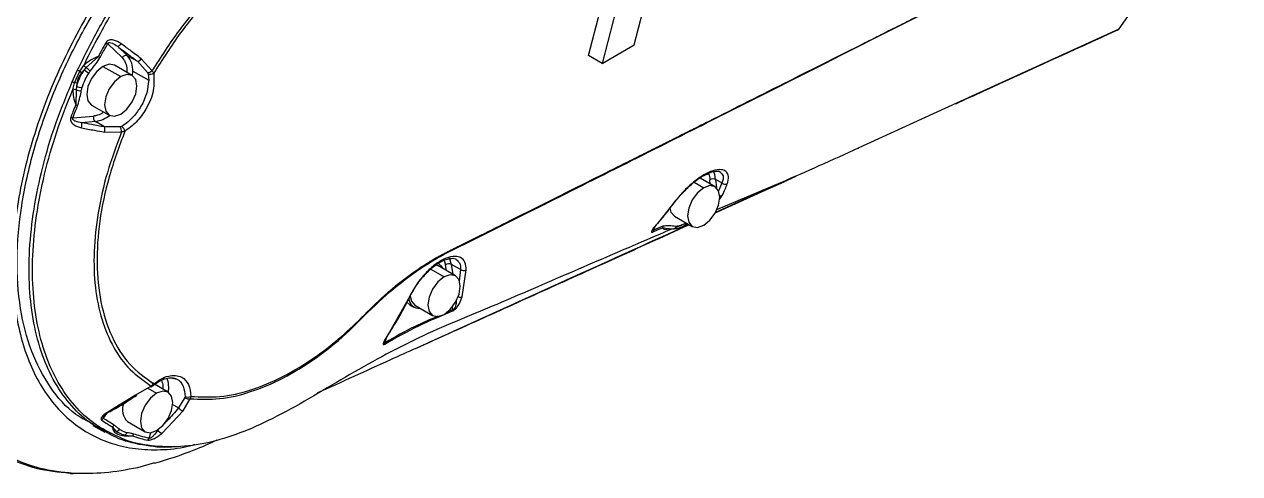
# Model space of a CAD drawing. Header units: millimetres. Extents: x 126 to 938, y 244 to 707.
# Drawn here: x 340.7 to 347.98, y 596.09 to 598.79 of the extents above; entities that cross this region are included whole.
import ezdxf

# ---------------------------------------------------------------- set-up
doc = ezdxf.new("R2010")
doc.units = ezdxf.units.MM

msp = doc.modelspace()

# ---------------------------------------------------------------- linework, layer by layer
at = {"color": 7, "linetype": 'Continuous', "lineweight": 25}
for p, q in [((344.2831, 599.0342), (344.159, 598.553)), ((347.3959, 598.9641), (347.2551, 598.76)), ((344.3511, 598.6639), (344.4028, 598.8644)), ((347.2542, 598.7589), (346.2827, 598.3144)), ((347.2489, 598.7551), (347.2542, 598.7589)), ((347.2589, 598.762), (347.2542, 598.7589)), ((347.2589, 598.7619), (347.2597, 598.7629)), ((341.1955, 598.6715), (341.2821, 598.5888)), ((341.254, 598.6561), (341.3136, 598.5992)), ((344.159, 598.553), (344.3511, 598.6639)), ((341.1397, 598.595), (341.0656, 598.5272)), ((341.3136, 598.5992), (341.3733, 598.5664)), ((341.3733, 598.5664), (341.4339, 598.4993)), ((341.4612, 598.5083), (341.3967, 598.5814)), ((344.159, 598.553), (344.0769, 598.6004)), ((340.9837, 598.4436), (341.0154, 598.5139)), ((340.9965, 598.4373), (341.0282, 598.5074)), ((341.0282, 598.5074), (341.0519, 598.5416)), ((341.0534, 598.5128), (341.0393, 598.4977)), ((341.0656, 598.5272), (341.0534, 598.5128)), ((341.1674, 598.5351), (341.2735, 598.4739)), ((341.3423, 598.4807), (341.2362, 598.5419)), ((341.3445, 598.4793), (341.3461, 598.5059)), ((341.3461, 598.5059), (341.4412, 598.4528)), ((341.4374, 598.4907), (341.4412, 598.4528)), ((340.9867, 598.3969), (340.9965, 598.4373)), ((341.009, 598.4174), (341.0058, 598.3955)), ((341.0107, 598.4342), (341.009, 598.4174)), ((341.0058, 598.3955), (341.0044, 598.3057)), ((341.0987, 598.3037), (341.2048, 598.2425)), ((346.2827, 598.3144), (345.6965, 598.0462)), ((340.9867, 598.227), (341.1113, 598.2378)), ((341.1218, 598.205), (341.0398, 598.1979)), ((341.1756, 598.1725), (341.1218, 598.205)), ((341.2707, 598.1721), (341.1756, 598.1725)), ((341.1763, 598.1414), (341.2792, 598.143)), ((344.71, 597.8401), (344.7672, 597.8071)), ((344.836, 597.8139), (344.7461, 597.8657)), ((344.8061, 597.8311), (344.804, 597.8547)), ((344.8762, 597.8361), (344.839, 597.8568)), ((344.839, 597.8568), (344.8433, 597.8086)), ((345.228, 597.837), (344.8442, 597.6741)), ((345.2699, 597.8529), (345.3217, 597.8764)), ((345.1759, 597.8124), (344.8377, 597.6586)), ((344.8621, 597.7376), (344.8789, 597.7616)), ((345.0552, 597.7636), (345.1759, 597.8124)), ((344.5719, 597.696), (344.4898, 597.593)), ((344.5924, 597.6369), (344.6985, 597.5757)), ((344.4635, 597.5569), (344.473, 597.5723)), ((344.5232, 597.5768), (344.4674, 597.5524)), ((344.4746, 597.5749), (344.4674, 597.5524)), ((344.481, 597.5821), (344.4949, 597.5971)), ((344.5514, 597.5626), (344.5883, 597.5611)), ((344.5523, 597.563), (344.5578, 597.563)), ((344.5591, 597.5629), (344.5577, 597.5627)), ((344.656, 597.583), (344.6695, 597.5924)), ((343.2551, 597.3478), (343.2434, 597.3848)), ((343.1319, 597.3184), (343.2116, 597.2724)), ((343.1621, 597.3453), (343.1743, 597.3404)), ((343.2803, 597.2792), (343.1743, 597.3404)), ((343.2113, 597.371), (343.22, 597.3444)), ((343.2257, 597.3107), (343.22, 597.3444)), ((343.3094, 597.3164), (343.2551, 597.3478)), ((343.2651, 597.288), (343.2551, 597.3478)), ((343.3094, 597.3164), (343.3022, 597.2479)), ((343.32, 597.1539), (343.3434, 597.315)), ((343.0038, 597.1534), (342.8846, 596.9408)), ((342.9892, 597.1209), (343.0058, 597.1057)), ((343.0058, 597.1057), (343.0305, 597.0914)), ((343.0368, 597.1023), (343.1428, 597.041)), ((343.2649, 597.0762), (343.2621, 597.0933)), ((343.2649, 597.0762), (343.2244, 597.0582)), ((342.858, 596.8776), (342.8659, 596.9073)), ((341.5748, 596.667), (341.6099, 596.6587)), ((341.456, 596.6176), (341.3631, 596.5634)), ((341.4356, 596.6057), (341.4886, 596.5751)), ((341.5574, 596.5819), (341.4513, 596.6431)), ((341.4556, 596.6128), (341.4693, 596.6215)), ((341.456, 596.6176), (341.4709, 596.6305)), ((341.3631, 596.5634), (341.2123, 596.4709)), ((341.6589, 596.5489), (341.6197, 596.4865)), ((341.6479, 596.4696), (341.6896, 596.5415)), ((341.6947, 596.5559), (341.6896, 596.5415)), ((341.1704, 596.4246), (341.1898, 596.4527)), ((341.5218, 596.3355), (341.6479, 596.4696)), ((341.6197, 596.4865), (341.5852, 596.506)), ((341.223, 596.3731), (341.2455, 596.3452)), ((341.3138, 596.4049), (341.4199, 596.3437)), ((341.2455, 596.3452), (341.2935, 596.3234)), ((341.2935, 596.3234), (341.3429, 596.3187)), ((341.4447, 596.3045), (341.4548, 596.338)), ((341.4963, 596.3553), (341.4961, 596.3547)), ((341.4761, 596.1563), (341.3741, 596.1277))]:
    msp.add_line(p, q, dxfattribs=at)
at = {"color": 7, "linetype": 'Continuous', "lineweight": 25, "flags": 128}
for points in [[(344.0769, 598.6004), (344.1472, 598.8694), (344.2025, 599.0808)], [(341.1674, 598.5351), (341.1302, 598.5051), (341.0987, 598.4625), (341.0776, 598.4139), (341.0702, 598.3667), (341.0776, 598.328), (341.0987, 598.3037), (341.0987, 598.3037)], [(341.2362, 598.5419), (341.2046, 598.548), (341.1674, 598.5351)], [(341.2735, 598.2493), (341.3107, 598.2793), (341.3423, 598.3219), (341.3633, 598.3705), (341.3707, 598.4177), (341.3633, 598.4564), (341.3423, 598.4807), (341.3107, 598.4868), (341.2735, 598.4739)], [(341.2735, 598.4739), (341.2363, 598.4438), (341.2048, 598.4013), (341.1837, 598.3527), (341.1763, 598.3055), (341.1837, 598.2668), (341.2048, 598.2425), (341.2363, 598.2364), (341.2735, 598.2493)], [(344.839, 597.8568), (344.8334, 597.8872), (344.8259, 597.9066)], [(344.8365, 597.6562), (344.9376, 597.7021), (345.1362, 597.7922), (345.2492, 597.8435)], [(345.2249, 597.8352), (345.2264, 597.8359), (345.228, 597.837)], [(344.7672, 597.8071), (344.73, 597.777), (344.6985, 597.7345), (344.6774, 597.6859), (344.67, 597.6387), (344.6774, 597.6), (344.6985, 597.5757), (344.73, 597.5696), (344.7672, 597.5825)], [(344.7672, 597.5825), (344.8044, 597.6125), (344.836, 597.6551), (344.857, 597.7037), (344.8644, 597.7509), (344.857, 597.7896), (344.836, 597.8139), (344.8044, 597.82), (344.7672, 597.8071)], [(344.5649, 597.6847), (344.5713, 597.6612), (344.5924, 597.6369), (344.5924, 597.6369)], [(344.4638, 597.5428), (344.495, 597.5565), (344.5196, 597.5672)], [(343.1805, 597.3512), (343.1974, 597.3356), (343.2042, 597.3231)], [(343.2116, 597.2724), (343.1744, 597.2424), (343.1428, 597.1998), (343.1217, 597.1512), (343.1143, 597.104), (343.1217, 597.0653), (343.1428, 597.041), (343.1744, 597.0349), (343.2116, 597.0478)], [(343.2116, 597.0478), (343.2488, 597.0779), (343.2803, 597.1204), (343.3014, 597.169), (343.3088, 597.2162), (343.3014, 597.2549), (343.2803, 597.2792), (343.2488, 597.2853), (343.2116, 597.2724)], [(343.0085, 597.1578), (343.0157, 597.1265), (343.0368, 597.1023), (343.0368, 597.1023)], [(341.4521, 596.6149), (341.4529, 596.6141), (341.4542, 596.6131), (341.4552, 596.6127), (341.4559, 596.613), (341.4563, 596.6139), (341.4563, 596.6155), (341.456, 596.6176)], [(341.4886, 596.3505), (341.5258, 596.3805), (341.5574, 596.4231), (341.5784, 596.4717), (341.5858, 596.5189), (341.5784, 596.5576), (341.5574, 596.5819), (341.5258, 596.588), (341.4886, 596.5751)], [(341.3669, 596.5655), (341.3675, 596.5635), (341.3676, 596.562), (341.3672, 596.5612), (341.3663, 596.5612), (341.3649, 596.5619), (341.3631, 596.5634)], [(341.4886, 596.5751), (341.4514, 596.545), (341.4199, 596.5025), (341.3988, 596.4539), (341.3914, 596.4067), (341.3988, 596.368), (341.4199, 596.3437), (341.4514, 596.3376), (341.4886, 596.3505)], [(341.2172, 596.4693), (341.2169, 596.469), (341.2157, 596.4689), (341.2142, 596.4695), (341.2123, 596.4709)], [(341.1059, 596.3811), (341.1424, 596.3611), (341.1789, 596.3411)]]:
    msp.add_lwpolyline(points, dxfattribs=at)
at = {"color": 7, "linetype": 'Continuous', "lineweight": 25}
for centre, radius, start, end in [((347.2399, 598.7783), 0.025, 294.32175, 319.30455), ((341.4726, 599.1973), 0.5943, 241.00358, 242.20843), ((341.2486, 598.686), 0.0303, 280.27197, 332.93374), ((341.2398, 598.7918), 0.2208, 243.06136, 246.30987), ((341.3039, 598.5758), 0.0253, 67.40352, 149.17815), ((341.2195, 598.5141), 0.1269, 356.27141, 42.10087), ((341.3721, 598.594), 0.0276, 272.56164, 332.83038), ((341.3542, 598.3148), 0.3602, 146.64153, 163.43779), ((341.1067, 598.6787), 0.1885, 241.0308, 245.38586), ((340.8968, 598.3455), 0.2085, 46.88897, 50.93452), ((342.0571, 599.4818), 1.3764, 223.08646, 223.91565), ((340.9283, 598.2969), 0.2495, 52.00236, 59.93125), ((340.9877, 598.3967), 0.1519, 46.88056, 59.16642), ((341.4355, 598.5403), 0.041, 267.71201, 308.68199), ((341.4512, 598.5207), 0.0329, 245.18245, 308.47986), ((341.0571, 598.5767), 0.152, 241.13986, 246.53362), ((340.9726, 598.2902), 0.149, 75.20299, 80.76545), ((341.0407, 598.4741), 0.0649, 240.76161, 271.80606), ((340.9898, 598.3052), 0.0917, 79.97237, 91.96027), ((341.0307, 598.446), 0.0563, 243.74402, 277.06839), ((341.0286, 598.3727), 0.0712, 250.09075, 260.34875), ((340.9933, 598.2883), 0.0617, 251.90193, 263.83226), ((340.9929, 598.1842), 0.0488, 339.56286, 16.27887), ((341.1392, 598.2286), 0.0293, 161.71338, 233.67279), ((341.0952, 598.3861), 0.183, 278.34508, 307.68293), ((341.1369, 598.1561), 0.042, 339.51296, 22.95772), ((341.2148, 598.1399), 0.0645, 2.82999, 29.94511), ((341.2578, 598.1422), 0.0403, 4.39729, 55.9549), ((345.6902, 598.0531), 0.00933, 291.73598, 312.18184), ((344.8234, 597.8247), 0.0356, 64.02724, 122.90008), ((344.8963, 597.8568), 0.0289, 225.72734, 295.78008), ((344.868, 597.7833), 0.0242, 260.87724, 296.75942), ((344.5712, 597.7024), 0.00648, 276.27892, 338.5758), ((344.4498, 597.5536), 0.0177, 322.45065, 356.25041), ((344.4884, 597.6), 0.00716, 281.46259, 336.00329), ((344.5056, 597.578), 0.0177, 322.42735, 356.2197), ((344.5838, 597.5797), 0.0188, 265.76056, 347.06532), ((344.6487, 597.5932), 0.0125, 305.46877, 5.86498), ((343.2403, 597.3176), 0.0336, 63.89103, 127.15083), ((343.3275, 597.3405), 0.0301, 233.07612, 301.98164), ((343.0617, 597.146), 0.0613, 182.14882, 274.71986), ((343.0029, 597.1601), 0.00672, 277.5867, 343.85794), ((343.3062, 597.1782), 0.028, 247.91521, 299.55154), ((343.2458, 597.078), 0.0192, 328.71212, 354.87091), ((342.8418, 596.8769), 0.0161, 334.08517, 2.37825), ((342.8825, 596.948), 0.00749, 286.08949, 341.61743), ((341.3906, 596.6069), 0.1711, 351.12285, 19.9668), ((341.4628, 596.6273), 0.0087, 318.19831, 21.69393), ((341.3789, 596.4742), 0.0951, 155.88088, 226.77981), ((341.681, 596.5729), 0.0326, 227.45871, 285.25856), ((341.677, 596.5895), 0.038, 243.4479, 297.84961), ((341.6528, 596.5098), 0.0405, 215.09594, 263.04242), ((341.1452, 596.4401), 0.0296, 298.31484, 328.32066), ((341.2086, 596.398), 0.0288, 299.98229, 330.51446), ((341.2424, 596.3725), 0.0275, 276.63388, 329.16532), ((341.2894, 596.3464), 0.0233, 280.12618, 338.69624), ((341.328, 596.3418), 0.0274, 302.83901, 334.31822), ((341.4205, 596.3148), 0.0263, 304.84812, 337.06191), ((341.5281, 596.3708), 0.0358, 206.77902, 259.95325), ((340.981, 596.1208), 0.0282, 242.12613, 287.47471)]:
    msp.add_arc(centre, radius, start, end, dxfattribs=at)
for points, knots in [([(347.9791, 602.6463), (346.8813, 601.9574), (345.7051, 601.2191), (344.4461, 600.4381), (344.2096, 600.2915), (343.973, 600.145), (343.7363, 599.9985), (343.4991, 599.8527), (343.2663, 599.7064), (343.0583, 599.5867), (342.8685, 599.5194), (342.7036, 599.5039), (342.5396, 599.4696), (342.3732, 599.4039), (342.1906, 599.3023), (341.9965, 599.1584), (341.8001, 598.9699), (341.6166, 598.7526), (341.5134, 598.5904), (341.4612, 598.5083)], [0, 0, 0, 0, 0.498608, 0.534283, 0.569965, 0.605654, 0.64135, 0.677054, 0.712772, 0.747153, 0.769195, 0.78955, 0.810673, 0.833452, 0.858066, 0.890911, 0.926086, 0.962595, 1, 1, 1, 1]), ([(347.9792, 602.6435), (346.8799, 601.9545), (345.3177, 600.9753), (343.684, 599.9524), (343.0794, 599.5852), (342.8604, 599.5018), (342.6375, 599.485), (342.4193, 599.4122), (342.2055, 599.2962), (341.9985, 599.1407), (341.805, 598.9529), (341.6244, 598.7371), (341.523, 598.5762), (341.4717, 598.4949)], [0, 0, 0, 0, 0.499417, 0.709662, 0.74202, 0.77164, 0.798727, 0.827516, 0.859408, 0.892006, 0.926865, 0.963017, 1, 1, 1, 1]), ([(345.1844, 602.1114), (345.0775, 602.029), (344.8527, 601.8558), (344.5199, 601.6053), (344.1745, 601.3484), (343.8346, 601.0978), (343.4874, 600.8442), (343.1502, 600.5966), (342.8157, 600.3586), (342.5013, 600.1862), (342.2311, 600.032), (342.0015, 599.8843), (341.7955, 599.7286), (341.617, 599.562), (341.4614, 599.394), (341.3139, 599.211), (341.177, 599.0153), (341.052, 598.8098), (340.9408, 598.5971), (340.8447, 598.3801), (340.7648, 598.161), (340.7017, 597.9424), (340.6568, 597.727), (340.6301, 597.5175), (340.6226, 597.3167), (340.6336, 597.1271), (340.6634, 596.9508), (340.7114, 596.7894), (340.7777, 596.645), (340.8611, 596.5196), (340.961, 596.4151), (341.0759, 596.3329), (341.2044, 596.2746), (341.3451, 596.2402), (341.4958, 596.2324), (341.623, 596.2422), (341.6974, 596.262), (341.7204, 596.2681)], [0, 0, 0, 0, 0.04659, 0.097949, 0.143742, 0.195198, 0.243679, 0.29212, 0.339654, 0.385153, 0.415758, 0.447037, 0.479331, 0.504731, 0.531198, 0.558287, 0.585816, 0.613557, 0.641265, 0.668577, 0.695441, 0.721679, 0.747031, 0.771324, 0.794484, 0.816266, 0.836769, 0.856069, 0.874217, 0.891392, 0.907837, 0.923838, 0.939837, 0.956275, 0.973477, 0.991785, 1, 1, 1, 1]), ([(341.1101, 596.3883), (341.0741, 596.4067), (340.9715, 596.4591), (340.8413, 596.6119), (340.7287, 596.8293), (340.6636, 597.0918), (340.6454, 597.3868), (340.6746, 597.7079), (340.7498, 598.0438), (340.8689, 598.3855), (341.0274, 598.721), (341.2107, 599.0237), (341.4067, 599.2876), (341.6069, 599.5114), (341.8182, 599.7071), (342.0416, 599.8695), (342.2655, 600.0128), (342.5485, 600.174), (342.8952, 600.3654), (343.2716, 600.6448), (343.6564, 600.9251), (344.041, 601.209), (344.4255, 601.4954), (344.8099, 601.7854), (345.0642, 601.9825), (345.1917, 602.0813)], [0, 0, 0, 0, 0.015151, 0.043239, 0.07368, 0.107159, 0.144381, 0.184781, 0.228419, 0.27393, 0.321059, 0.368177, 0.407242, 0.444936, 0.481352, 0.515661, 0.549011, 0.581618, 0.638568, 0.69824, 0.75821, 0.818307, 0.878586, 0.939125, 1, 1, 1, 1]), ([(341.0154, 598.5139), (341.0558, 598.5966), (341.1366, 598.7619), (341.2816, 598.9955), (341.4404, 599.216), (341.6119, 599.4162), (341.7907, 599.5933), (342.0029, 599.766), (342.2498, 599.9295), (342.5236, 600.0998), (342.806, 600.2517), (343.2352, 600.5334), (343.7983, 600.9622), (344.521, 601.497), (344.9871, 601.875), (345.2205, 602.0642)], [0, 0, 0, 0, 0.0495683, 0.0990965, 0.1478825, 0.1958557, 0.2409606, 0.2832985, 0.3430113, 0.4003575, 0.456974, 0.5156638, 0.6766964, 0.8381689, 1, 1, 1, 1]), ([(341.0519, 598.5416), (341.1045, 598.6446), (341.209, 598.8492), (341.4014, 599.1324), (341.6117, 599.3881), (341.8355, 599.6082), (342.0687, 599.7864), (342.3018, 599.9371), (342.5307, 600.0778), (342.8161, 600.2295), (343.1388, 600.44), (343.497, 600.7082), (343.8612, 600.976), (344.2232, 601.2475), (344.4624, 601.4316), (344.5821, 601.5237)], [0, 0, 0, 0, 0.073992, 0.147107, 0.218885, 0.285824, 0.347749, 0.406593, 0.463601, 0.519844, 0.613616, 0.710058, 0.806595, 0.903232, 1, 1, 1, 1]), ([(341.6896, 596.5415), (341.7484, 596.5391), (341.8712, 596.5341), (342.0599, 596.5813), (342.2529, 596.6631), (342.4436, 596.7817), (342.6293, 596.929), (342.7941, 597.1039), (342.9729, 597.2589), (343.1603, 597.3856), (343.3574, 597.4796), (343.5492, 597.5766), (344.0294, 597.8167), (345.5078, 598.5588), (346.919, 599.2754), (347.9793, 599.8138)], [0, 0, 0, 0, 0.024658, 0.05138, 0.080816, 0.112535, 0.145417, 0.180131, 0.213323, 0.244674, 0.274834, 0.304932, 0.335026, 0.500369, 1, 1, 1, 1]), ([(341.6947, 596.5559), (341.7526, 596.553), (341.8736, 596.5468), (342.0603, 596.592), (342.2517, 596.672), (342.426, 596.779), (342.5826, 596.8999), (342.7186, 597.0281), (342.8636, 597.1759), (343.004, 597.286), (343.1116, 597.3564), (343.1564, 597.3828), (343.1755, 597.3936), (343.1854, 597.3991), (343.1923, 597.4029), (343.1985, 597.4062), (343.2085, 597.4112), (343.2442, 597.4292), (343.3199, 597.467), (343.4471, 597.5306), (343.6025, 597.6082), (343.7788, 597.6963), (343.9689, 597.7914), (344.1276, 597.8708), (344.2468, 597.9305), (344.3183, 597.9663), (344.3921, 598.0032), (344.4682, 598.0414), (344.5467, 598.0807), (344.6275, 598.1212), (344.7106, 598.1629), (344.9273, 598.2716), (345.2678, 598.4427), (345.6178, 598.619), (345.8449, 598.7335), (345.9575, 598.7903), (346.0683, 598.8463), (346.1772, 598.9013), (346.2842, 598.9554), (346.4319, 599.0301), (346.6353, 599.1331), (346.9097, 599.272), (347.2276, 599.4332), (347.589, 599.6167), (347.8444, 599.7466), (347.9793, 599.8152)], [0, 0, 0, 0, 0.024245, 0.050775, 0.079894, 0.111315, 0.136507, 0.163023, 0.189861, 0.22361, 0.237823, 0.243918, 0.2455, 0.247075, 0.248644, 0.248814, 0.250039, 0.253341, 0.265667, 0.285619, 0.313194, 0.33875, 0.368552, 0.402596, 0.413435, 0.424642, 0.436217, 0.448159, 0.46047, 0.473147, 0.486192, 0.499604, 0.575175, 0.646508, 0.664491, 0.682184, 0.699587, 0.7167, 0.733523, 0.750056, 0.78632, 0.829454, 0.87945, 0.936302, 1, 1, 1, 1]), ([(346.2781, 598.3118), (346.3342, 598.3374), (346.6578, 598.4853), (346.9815, 598.633), (347.2492, 598.7551)], [0, 0, 0, 0, 0.173176, 1, 1, 1, 1]), ([(347.2551, 598.76), (347.2549, 598.7598), (347.2546, 598.7594), (347.2543, 598.7591), (347.2542, 598.7589)], [0, 0, 0, 0, 0.560537, 1, 1, 1, 1]), ([(341.1845, 598.6775), (341.176, 598.6621), (341.1608, 598.6348), (341.1462, 598.6071), (341.1397, 598.595)], [0, 0, 0, 0, 0.5601707, 1, 1, 1, 1]), ([(341.1511, 598.5896), (341.1592, 598.605), (341.1738, 598.6324), (341.1888, 598.6596), (341.1955, 598.6715)], [0, 0, 0, 0, 0.5598306, 1, 1, 1, 1]), ([(341.2756, 598.6722), (341.2612, 598.6811), (341.2394, 598.6945), (341.2089, 598.6952), (341.1925, 598.6883), (341.1872, 598.6811), (341.1845, 598.6775)], [0, 0, 0, 0, 0.489974, 0.740575, 0.869588, 1, 1, 1, 1]), ([(341.1955, 598.6715), (341.196, 598.6725), (341.197, 598.6744), (341.1997, 598.6765), (341.203, 598.6778), (341.2109, 598.6789), (341.2298, 598.6738), (341.2441, 598.6633), (341.254, 598.6561)], [0, 0, 0, 0, 0.048125, 0.096238, 0.148218, 0.207074, 0.453073, 1, 1, 1, 1]), ([(341.254, 598.6561), (341.2765, 598.6393), (341.3165, 598.6096), (341.3561, 598.5795), (341.3733, 598.5664)], [0, 0, 0, 0, 0.564727, 1, 1, 1, 1]), ([(341.3967, 598.5814), (341.3743, 598.5983), (341.3341, 598.6287), (341.2936, 598.6588), (341.2756, 598.6722)], [0, 0, 0, 0, 0.555208, 1, 1, 1, 1]), ([(341.1397, 598.595), (341.1238, 598.5884), (341.0917, 598.5751), (341.0652, 598.5528), (341.0519, 598.5416)], [0, 0, 0, 0, 0.4986548, 1, 1, 1, 1]), ([(341.0916, 598.5076), (341.1032, 598.5225), (341.124, 598.5491), (341.1428, 598.5772), (341.1511, 598.5896)], [0, 0, 0, 0, 0.5588131, 1, 1, 1, 1]), ([(341.2821, 598.5888), (341.2884, 598.581), (341.3027, 598.5633), (341.3111, 598.531), (341.3099, 598.509), (341.3094, 598.4996)], [0, 0, 0, 0, 0.309729, 0.707959, 1, 1, 1, 1]), ([(341.0393, 598.4977), (341.0322, 598.4882), (341.0181, 598.4691), (341.0132, 598.4459), (341.0107, 598.4342)], [0, 0, 0, 0, 0.499617, 1, 1, 1, 1]), ([(341.0427, 598.4092), (341.0483, 598.4256), (341.0585, 598.4551), (341.0747, 598.4817), (341.082, 598.4935)], [0, 0, 0, 0, 0.554391, 1, 1, 1, 1]), ([(341.082, 598.4935), (341.0837, 598.4962), (341.0869, 598.5009), (341.0901, 598.5056), (341.0916, 598.5076)], [0, 0, 0, 0, 0.560638, 1, 1, 1, 1]), ([(341.4717, 598.4949), (341.4733, 598.4601), (341.4766, 598.3846), (341.4312, 598.2843), (341.3722, 598.1997), (341.322, 598.1629), (341.298, 598.1453)], [0, 0, 0, 0, 0.251443, 0.54715, 0.783706, 1, 1, 1, 1]), ([(341.4339, 598.4993), (341.4348, 598.4977), (341.4363, 598.495), (341.4371, 598.492), (341.4374, 598.4907)], [0, 0, 0, 0, 0.589294, 1, 1, 1, 1]), ([(341.4612, 598.5083), (341.4633, 598.506), (341.4671, 598.5018), (341.4703, 598.497), (341.4717, 598.4949)], [0, 0, 0, 0, 0.545779, 1, 1, 1, 1]), ([(341.1767, 596.3475), (341.1516, 596.3604), (341.0777, 596.3983), (340.9752, 596.4971), (340.8741, 596.6378), (340.7984, 596.8069), (340.7477, 596.9989), (340.7232, 597.2116), (340.7239, 597.4412), (340.7513, 597.6836), (340.8039, 597.9352), (340.8796, 598.1913), (340.9488, 598.3589), (340.9837, 598.4436)], [0, 0, 0, 0, 0.036927, 0.108566, 0.183669, 0.263304, 0.349994, 0.443075, 0.543265, 0.650403, 0.762423, 0.879947, 1, 1, 1, 1]), ([(341.0376, 598.3901), (341.0385, 598.3937), (341.0401, 598.4001), (341.0419, 598.4064), (341.0427, 598.4092)], [0, 0, 0, 0, 0.557497, 1, 1, 1, 1]), ([(341.4412, 598.4528), (341.4386, 598.4274), (341.433, 598.3724), (341.3988, 598.2983), (341.3582, 598.2414), (341.3188, 598.2014), (341.2934, 598.1843), (341.2804, 598.1756)], [0, 0, 0, 0, 0.229362, 0.496447, 0.724148, 0.858854, 1, 1, 1, 1]), ([(341.2632, 596.3121), (341.2194, 596.3327), (341.1265, 596.3762), (341.0064, 596.483), (340.904, 596.6198), (340.8262, 596.7844), (340.773, 596.972), (340.7455, 597.1804), (340.743, 597.4059), (340.7666, 597.6447), (340.8155, 597.893), (340.8869, 598.1465), (340.9531, 598.3127), (340.9867, 598.3969)], [0, 0, 0, 0, 0.062537, 0.132446, 0.20564, 0.283024, 0.367109, 0.457561, 0.554768, 0.659034, 0.768126, 0.882578, 1, 1, 1, 1]), ([(340.9867, 598.3969), (340.9872, 598.3811), (340.9883, 598.3498), (340.9991, 598.3203), (341.0044, 598.3057)], [0, 0, 0, 0, 0.50339, 1, 1, 1, 1]), ([(341.0167, 598.3024), (341.0212, 598.3188), (341.0292, 598.3478), (341.0351, 598.3773), (341.0376, 598.3901)], [0, 0, 0, 0, 0.564238, 1, 1, 1, 1]), ([(341.0044, 598.3057), (340.9986, 598.2915), (340.9883, 598.2663), (340.9785, 598.2408), (340.9742, 598.2297)], [0, 0, 0, 0, 0.560855, 1, 1, 1, 1]), ([(340.9867, 598.227), (340.9922, 598.2411), (341.002, 598.2663), (341.0122, 598.2914), (341.0167, 598.3024)], [0, 0, 0, 0, 0.559152, 1, 1, 1, 1]), ([(340.9742, 598.2297), (340.9732, 598.2254), (340.9712, 598.217), (340.9769, 598.2005), (340.9979, 598.1788), (341.0223, 598.1718), (341.0386, 598.1672)], [0, 0, 0, 0, 0.128497, 0.253937, 0.502073, 1, 1, 1, 1]), ([(341.0398, 598.1979), (341.0274, 598.1996), (341.0096, 598.2021), (340.9921, 598.2115), (340.9873, 598.2176), (340.9859, 598.2208), (340.9857, 598.224), (340.9864, 598.226), (340.9867, 598.227)], [0, 0, 0, 0, 0.558788, 0.801809, 0.858686, 0.908121, 0.953775, 1, 1, 1, 1]), ([(341.1756, 598.1725), (341.1504, 598.177), (341.105, 598.185), (341.0598, 598.1939), (341.0398, 598.1979)], [0, 0, 0, 0, 0.556592, 1, 1, 1, 1]), ([(341.1674, 598.257), (341.157, 598.2515), (341.1392, 598.2422), (341.1195, 598.2391), (341.1113, 598.2378)], [0, 0, 0, 0, 0.5879409, 1, 1, 1, 1]), ([(341.0386, 598.1672), (341.0644, 598.1621), (341.1102, 598.153), (341.1562, 598.145), (341.1763, 598.1414)], [0, 0, 0, 0, 0.56344, 1, 1, 1, 1]), ([(341.2792, 598.143), (341.2489, 598.0619), (341.1898, 597.9035), (341.1347, 597.6623), (341.1096, 597.431), (341.1159, 597.2148), (341.1543, 597.0195), (341.2242, 596.8511), (341.3231, 596.711), (341.4124, 596.6483), (341.456, 596.6176)], [0, 0, 0, 0, 0.156511, 0.305406, 0.446156, 0.576145, 0.695165, 0.803946, 0.904112, 1, 1, 1, 1]), ([(341.298, 598.1453), (341.2645, 598.0552), (341.1994, 597.8799), (341.1435, 597.6128), (341.1254, 597.3601), (341.147, 597.1247), (341.2111, 596.9179), (341.3167, 596.7425), (341.4205, 596.6671), (341.4709, 596.6305)], [0, 0, 0, 0, 0.1750026, 0.3403363, 0.4951606, 0.6353603, 0.7681273, 0.8876066, 1, 1, 1, 1]), ([(341.2804, 598.1756), (341.2787, 598.1747), (341.2756, 598.1731), (341.2722, 598.1724), (341.2707, 598.1721)], [0, 0, 0, 0, 0.539361, 1, 1, 1, 1]), ([(341.298, 598.1453), (341.2951, 598.1446), (341.2889, 598.1432), (341.2826, 598.1431), (341.2792, 598.143)], [0, 0, 0, 0, 0.464781, 1, 1, 1, 1]), ([(345.6965, 598.0462), (345.617, 598.0099), (345.4614, 597.9388), (345.3047, 597.8704), (345.228, 597.837)], [0, 0, 0, 0, 0.511091, 1, 1, 1, 1]), ([(344.9089, 597.8308), (344.9134, 597.8455), (344.9213, 597.8716), (344.9016, 597.9115), (344.8557, 597.92), (344.8027, 597.9048), (344.7419, 597.8707), (344.6802, 597.8205), (344.6221, 597.7613), (344.5883, 597.7173), (344.5719, 597.696)], [0, 0, 0, 0, 0.091407, 0.161573, 0.240527, 0.351401, 0.495404, 0.662125, 0.835832, 1, 1, 1, 1]), ([(344.7774, 597.8845), (344.7907, 597.8918), (344.8095, 597.9022), (344.8306, 597.905), (344.8369, 597.9058)], [0, 0, 0, 0, 0.7041716, 1, 1, 1, 1]), ([(344.8369, 597.9058), (344.8397, 597.9064), (344.8493, 597.9085), (344.8589, 597.9055), (344.8657, 597.9033)], [0, 0, 0, 0, 0.287647, 1, 1, 1, 1]), ([(344.8389, 597.9062), (344.8487, 597.9083), (344.8593, 597.9107), (344.8646, 597.9032), (344.865, 597.9027)], [0, 0, 0, 0, 0.923312, 1, 1, 1, 1]), ([(344.865, 597.9027), (344.8727, 597.895), (344.8913, 597.8764), (344.8817, 597.851), (344.8762, 597.8361)], [0, 0, 0, 0, 0.414686, 1, 1, 1, 1]), ([(344.5764, 597.6985), (344.5873, 597.7129), (344.6085, 597.7407), (344.6495, 597.7869), (344.7001, 597.8339), (344.745, 597.8708), (344.773, 597.8827), (344.7774, 597.8845)], [0, 0, 0, 0, 0.196313, 0.379381, 0.670093, 0.948554, 1, 1, 1, 1]), ([(344.7953, 597.8924), (344.7953, 597.8924), (344.8027, 597.8818), (344.8034, 597.8682), (344.804, 597.8547)], [0, 0, 0, 0, 0.00431, 1, 1, 1, 1]), ([(344.8762, 597.8361), (344.8713, 597.823), (344.8653, 597.8069), (344.8579, 597.7914), (344.8565, 597.7885)], [0, 0, 0, 0, 0.811901, 1, 1, 1, 1]), ([(344.8789, 597.7616), (344.885, 597.7742), (344.8961, 597.7968), (344.905, 597.8203), (344.9089, 597.8308)], [0, 0, 0, 0, 0.554191, 1, 1, 1, 1]), ([(345.1759, 597.8124), (345.2013, 597.8229), (345.2504, 597.8433), (345.2985, 597.8658), (345.3217, 597.8766)], [0, 0, 0, 0, 0.518212, 1, 1, 1, 1]), ([(344.4949, 597.5971), (344.5078, 597.6121), (344.5364, 597.6454), (344.5628, 597.6807), (344.5772, 597.7001)], [0, 0, 0, 0, 0.449569, 1, 1, 1, 1]), ([(344.5809, 597.5614), (344.5108, 597.5314), (344.2958, 597.4392), (343.9352, 597.2844), (343.4996, 597.0936), (343.0495, 596.9131), (342.6167, 596.6734), (342.2718, 596.4597), (341.9922, 596.3336), (341.8008, 596.2739), (341.6142, 596.2475), (341.4397, 596.2587), (341.3209, 596.2811), (341.2677, 596.3097), (341.2632, 596.3121)], [0, 0, 0, 0, 0.0633287, 0.1942152, 0.3258246, 0.4582102, 0.596305, 0.7359693, 0.7947098, 0.8503531, 0.9020388, 0.9499008, 0.9957117, 1, 1, 1, 1]), ([(343.04, 596.8427), (343.1162, 596.8773), (343.3283, 596.9732), (343.676, 597.1304), (344.0663, 597.3071), (344.4013, 597.4589), (344.6006, 597.5493), (344.6811, 597.5857)], [0, 0, 0, 0, 0.139407, 0.387557, 0.635447, 0.852951, 1, 1, 1, 1]), ([(344.6795, 597.5866), (344.4635, 597.4884), (343.9195, 597.2408), (343.3749, 596.9943), (343.0465, 596.8457)], [0, 0, 0, 0, 0.396941, 1, 1, 1, 1]), ([(344.4898, 597.593), (344.4796, 597.5814), (344.4674, 597.5676), (344.4563, 597.5504), (344.4536, 597.5453), (344.4537, 597.5415), (344.4563, 597.5404), (344.4597, 597.5412), (344.4623, 597.5422), (344.4638, 597.5428)], [0, 0, 0, 0, 0.6268481, 0.7467845, 0.8329906, 0.8604042, 0.8871235, 0.9325799, 1, 1, 1, 1]), ([(344.4674, 597.5524), (344.467, 597.5521), (344.4662, 597.5516), (344.4651, 597.551), (344.4641, 597.5507), (344.463, 597.551), (344.4625, 597.5529), (344.463, 597.5554), (344.4639, 597.5574), (344.4644, 597.5585)], [0, 0, 0, 0, 0.1302707, 0.2307314, 0.3046539, 0.3599434, 0.4827261, 0.7118579, 1, 1, 1, 1]), ([(344.5196, 597.5672), (344.5224, 597.5641), (344.5292, 597.5568), (344.546, 597.5577), (344.5568, 597.5607), (344.5622, 597.5622)], [0, 0, 0, 0, 0.260415, 0.62781, 1, 1, 1, 1]), ([(344.5196, 597.5672), (344.5242, 597.567), (344.5338, 597.5668), (344.5444, 597.5629), (344.5509, 597.563), (344.5523, 597.563)], [0, 0, 0, 0, 0.4138599, 0.87358, 1, 1, 1, 1]), ([(344.6022, 597.5755), (344.5877, 597.5772), (344.5614, 597.5803), (344.5351, 597.5779), (344.5232, 597.5768)], [0, 0, 0, 0, 0.5500791, 1, 1, 1, 1]), ([(344.5881, 597.5625), (344.5933, 597.5624), (344.6134, 597.5622), (344.6361, 597.5722), (344.6525, 597.5811), (344.656, 597.583)], [0, 0, 0, 0, 0.218714, 0.833132, 1, 1, 1, 1]), ([(344.5995, 597.5702), (344.6012, 597.5708), (344.6147, 597.5752), (344.6274, 597.5815), (344.6385, 597.587)], [0, 0, 0, 0, 0.126074, 1, 1, 1, 1]), ([(344.6611, 597.5945), (344.6501, 597.5887), (344.6315, 597.579), (344.6107, 597.5765), (344.6022, 597.5755)], [0, 0, 0, 0, 0.590322, 1, 1, 1, 1]), ([(343.3434, 597.315), (343.3431, 597.3307), (343.3425, 597.3598), (343.3094, 597.3937), (343.2601, 597.3976), (343.2051, 597.379), (343.147, 597.3408), (343.0913, 597.2868), (343.0417, 597.2235), (343.0162, 597.1764), (343.0038, 597.1534)], [0, 0, 0, 0, 0.092035, 0.170564, 0.259881, 0.375208, 0.516734, 0.676591, 0.842307, 1, 1, 1, 1]), ([(343.2538, 597.3834), (343.2546, 597.3836), (343.2646, 597.3857), (343.2747, 597.3818), (343.2839, 597.3782)], [0, 0, 0, 0, 0.078362, 1, 1, 1, 1]), ([(343.0088, 597.1568), (343.0169, 597.1722), (343.0326, 597.2018), (343.066, 597.2506), (343.1091, 597.3019), (343.1636, 597.3481), (343.213, 597.3771), (343.2438, 597.3819), (343.2538, 597.3834)], [0, 0, 0, 0, 0.151072, 0.29087, 0.513481, 0.730372, 0.912555, 1, 1, 1, 1]), ([(343.283, 597.3773), (343.2912, 597.3708), (343.3103, 597.3556), (343.3097, 597.3307), (343.3094, 597.3164)], [0, 0, 0, 0, 0.427433, 1, 1, 1, 1]), ([(342.8896, 596.9456), (342.9089, 596.9765), (342.9522, 597.0454), (342.989, 597.118), (343.0093, 597.1582)], [0, 0, 0, 0, 0.4470421, 1, 1, 1, 1]), ([(343.2622, 597.068), (343.2645, 597.0691), (343.2695, 597.0716), (343.2783, 597.0786), (343.2908, 597.0915), (343.308, 597.1164), (343.3154, 597.1397), (343.32, 597.1539)], [0, 0, 0, 0, 0.072602, 0.15603, 0.315371, 0.580388, 1, 1, 1, 1]), ([(343.2845, 597.1297), (343.2842, 597.1242), (343.2832, 597.109), (343.2786, 597.0922), (343.2722, 597.0816), (343.2701, 597.0791), (343.2685, 597.0777), (343.2668, 597.0766), (343.2655, 597.0764), (343.2649, 597.0762)], [0, 0, 0, 0, 0.2765135, 0.7718475, 0.8593859, 0.8975419, 0.9365004, 0.9701204, 1, 1, 1, 1]), ([(342.8563, 596.8699), (342.9236, 596.9078), (343.0549, 596.9819), (343.1942, 597.0397), (343.2622, 597.068)], [0, 0, 0, 0, 0.511637, 1, 1, 1, 1]), ([(343.1746, 597.0361), (343.1286, 597.0166), (343.0198, 596.9705), (342.9172, 596.9116), (342.858, 596.8776)], [0, 0, 0, 0, 0.422152, 1, 1, 1, 1]), ([(342.8846, 596.9408), (342.8744, 596.925), (342.8604, 596.9031), (342.8476, 596.8788), (342.8456, 596.8697), (342.8468, 596.867), (342.8489, 596.8668), (342.851, 596.8672), (342.8536, 596.8683), (342.8554, 596.8693), (342.8563, 596.8699)], [0, 0, 0, 0, 0.6012244, 0.8318133, 0.8696233, 0.8960229, 0.9117227, 0.9339487, 0.9636985, 1, 1, 1, 1]), ([(342.858, 596.8776), (342.8575, 596.8771), (342.8566, 596.8764), (342.8554, 596.8756), (342.8542, 596.8753), (342.853, 596.8764), (342.8533, 596.8797), (342.8537, 596.8827), (342.8545, 596.8849), (342.8547, 596.8855)], [0, 0, 0, 0, 0.134643, 0.230525, 0.29456, 0.348185, 0.533051, 0.883084, 1, 1, 1, 1]), ([(342.8545, 596.885), (342.8558, 596.8883), (342.8584, 596.8944), (342.8617, 596.9001), (342.8632, 596.9027)], [0, 0, 0, 0, 0.538771, 1, 1, 1, 1]), ([(342.8632, 596.9027), (342.8638, 596.9037), (342.8719, 596.9184), (342.8811, 596.9325), (342.8896, 596.9456)], [0, 0, 0, 0, 0.069814, 1, 1, 1, 1]), ([(343.0465, 596.8457), (342.9933, 596.8216), (342.7956, 596.7321), (342.5981, 596.6421), (342.4537, 596.5763)], [0, 0, 0, 0, 0.268867, 1, 1, 1, 1]), ([(341.4693, 596.6215), (341.4821, 596.6309), (341.5059, 596.6485), (341.5436, 596.6655), (341.5683, 596.6666), (341.5793, 596.6671)], [0, 0, 0, 0, 0.393628, 0.729651, 1, 1, 1, 1]), ([(341.4709, 596.6305), (341.4992, 596.6503), (341.5492, 596.6854), (341.6381, 596.6822), (341.6881, 596.6249), (341.6924, 596.5803), (341.6947, 596.5559)], [0, 0, 0, 0, 0.32647, 0.577707, 0.768651, 1, 1, 1, 1]), ([(341.5793, 596.6671), (341.5798, 596.6671), (341.5904, 596.6683), (341.6005, 596.6634), (341.61, 596.6587)], [0, 0, 0, 0, 0.049333, 1, 1, 1, 1]), ([(341.6099, 596.6587), (341.61, 596.6587), (341.6281, 596.6545), (341.6534, 596.6145), (341.6577, 596.5761), (341.66, 596.5555)], [0, 0, 0, 0, 0.003089, 0.467549, 1, 1, 1, 1]), ([(341.5172, 596.6518), (341.5198, 596.6461), (341.5272, 596.6301), (341.5256, 596.6123), (341.5245, 596.6009)], [0, 0, 0, 0, 0.355175, 1, 1, 1, 1]), ([(341.2172, 596.4693), (341.2403, 596.4823), (341.2915, 596.5112), (341.3405, 596.5437), (341.3675, 596.5615)], [0, 0, 0, 0, 0.450931, 1, 1, 1, 1]), ([(341.6598, 596.5521), (341.6597, 596.5515), (341.6595, 596.5504), (341.6591, 596.5493), (341.6589, 596.5489)], [0, 0, 0, 0, 0.566986, 1, 1, 1, 1]), ([(341.66, 596.5555), (341.66, 596.5549), (341.66, 596.5537), (341.6599, 596.5526), (341.6598, 596.5521)], [0, 0, 0, 0, 0.5707285, 1, 1, 1, 1]), ([(341.2123, 596.4709), (341.2048, 596.4666), (341.1903, 596.4582), (341.1737, 596.4461), (341.163, 596.4357), (341.1574, 596.4282), (341.155, 596.4214), (341.1565, 596.4165), (341.1583, 596.4149), (341.1593, 596.4141)], [0, 0, 0, 0, 0.304856, 0.589143, 0.717023, 0.828074, 0.917451, 0.957281, 1, 1, 1, 1]), ([(341.1704, 596.4246), (341.1699, 596.425), (341.1689, 596.4258), (341.1689, 596.4282), (341.1698, 596.4309), (341.1715, 596.4345), (341.1734, 596.4367), (341.1745, 596.438)], [0, 0, 0, 0, 0.111521, 0.243629, 0.429012, 0.681269, 1, 1, 1, 1]), ([(341.1731, 596.4366), (341.1788, 596.4427), (341.1915, 596.4562), (341.2081, 596.4646), (341.2172, 596.4693)], [0, 0, 0, 0, 0.449863, 1, 1, 1, 1]), ([(341.6197, 596.4865), (341.5981, 596.4601), (341.571, 596.4272), (341.5404, 596.3978), (341.5343, 596.3919)], [0, 0, 0, 0, 0.800867, 1, 1, 1, 1]), ([(341.1593, 596.4141), (341.1709, 596.4059), (341.1916, 596.3915), (341.2134, 596.3787), (341.223, 596.3731)], [0, 0, 0, 0, 0.560368, 1, 1, 1, 1]), ([(341.2337, 596.3838), (341.2216, 596.391), (341.2, 596.4038), (341.1795, 596.4182), (341.1704, 596.4246)], [0, 0, 0, 0, 0.559535, 1, 1, 1, 1]), ([(341.223, 596.3731), (341.2252, 596.3639), (341.2298, 596.3444), (341.2591, 596.3254), (341.2976, 596.3169), (341.3269, 596.3181), (341.3429, 596.3187)], [0, 0, 0, 0, 0.188156, 0.399455, 0.670476, 1, 1, 1, 1]), ([(341.2659, 596.3584), (341.2601, 596.3634), (341.2496, 596.3722), (341.2386, 596.3803), (341.2337, 596.3838)], [0, 0, 0, 0, 0.561072, 1, 1, 1, 1]), ([(341.596, 596.2542), (341.5897, 596.2534), (341.526, 596.2454), (341.4059, 596.2611), (341.2687, 596.2924), (341.1988, 596.3343), (341.1767, 596.3475)], [0, 0, 0, 0, 0.043268, 0.441523, 0.823488, 1, 1, 1, 1]), ([(341.3111, 596.3379), (341.302, 596.3404), (341.2858, 596.3449), (341.272, 596.3543), (341.2659, 596.3584)], [0, 0, 0, 0, 0.562223, 1, 1, 1, 1]), ([(341.3528, 596.3299), (341.345, 596.3315), (341.3312, 596.3344), (341.3173, 596.3368), (341.3111, 596.3379)], [0, 0, 0, 0, 0.558658, 1, 1, 1, 1]), ([(341.3429, 596.3187), (341.3599, 596.3132), (341.3904, 596.3033), (341.4216, 596.2963), (341.4355, 596.2932)], [0, 0, 0, 0, 0.557269, 1, 1, 1, 1]), ([(341.4447, 596.3045), (341.4272, 596.3085), (341.3962, 596.3155), (341.366, 596.3255), (341.3528, 596.3299)], [0, 0, 0, 0, 0.56262, 1, 1, 1, 1]), ([(341.4355, 596.2932), (341.437, 596.293), (341.4403, 596.2926), (341.4479, 596.2934), (341.4581, 596.296), (341.4705, 596.3009), (341.486, 596.3089), (341.5036, 596.32), (341.5159, 596.3305), (341.5218, 596.3355)], [0, 0, 0, 0, 0.0462014, 0.1013834, 0.2309167, 0.3685955, 0.5057317, 0.7629644, 1, 1, 1, 1]), ([(341.4961, 596.3547), (341.4882, 596.3431), (341.4765, 596.3262), (341.4607, 596.3107), (341.4529, 596.3058), (341.4497, 596.3044), (341.4469, 596.3038), (341.4453, 596.3043), (341.4447, 596.3045)], [0, 0, 0, 0, 0.565313, 0.82905, 0.888029, 0.935096, 0.971366, 1, 1, 1, 1]), ([(341.4766, 596.155), (341.5563, 596.1791), (341.6843, 596.218), (341.8058, 596.274), (341.8517, 596.2951)], [0, 0, 0, 0, 0.621761, 1, 1, 1, 1]), ([(340.585, 596.1907), (340.6453, 596.166), (340.7682, 596.1158), (340.9004, 596.1026), (340.9678, 596.0959)], [0, 0, 0, 0, 0.490131, 1, 1, 1, 1]), ([(340.9895, 596.0939), (340.9225, 596.1007), (340.7912, 596.1141), (340.6692, 596.1643), (340.6094, 596.1889)], [0, 0, 0, 0, 0.509896, 1, 1, 1, 1]), ([(341.3741, 596.1277), (341.3087, 596.1151), (341.1816, 596.0906), (341.0523, 596.0928), (340.9895, 596.0939)], [0, 0, 0, 0, 0.514649, 1, 1, 1, 1])]:
    msp.add_open_spline(points, degree=3, knots=knots, dxfattribs=at)

doc.saveas('drawing.dxf')
